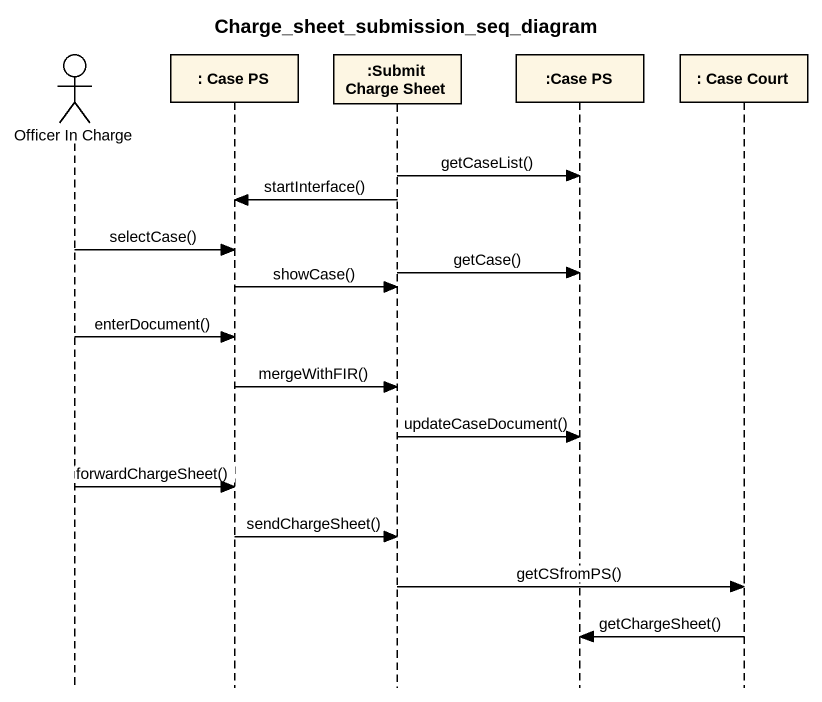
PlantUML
@startuml
title Charge_sheet_submission_seq_diagram
hide footbox
actor "Officer In Charge" as Officer_In_Charge
participant ": Case PS" as Case_PS
participant ":Submit Charge Sheet" as Submit_Charge_Sheet
participant ":Case PS" as Case_PS_2
participant ": Case Court" as Case_Court

Submit_Charge_Sheet -> Case_PS_2 : getCaseList()
Submit_Charge_Sheet -> Case_PS : startInterface()
Officer_In_Charge -> Case_PS : selectCase()
Submit_Charge_Sheet -> Case_PS_2 : getCase()
Case_PS -> Submit_Charge_Sheet : showCase()
Officer_In_Charge -> Case_PS : enterDocument()
Case_PS -> Submit_Charge_Sheet : mergeWithFIR()
Submit_Charge_Sheet -> Case_PS_2 : updateCaseDocument()
Officer_In_Charge -> Case_PS : forwardChargeSheet()
Case_PS -> Submit_Charge_Sheet : sendChargeSheet()
Submit_Charge_Sheet -> Case_Court : getCSfromPS()
Case_Court -> Case_PS_2 : getChargeSheet()
@enduml
